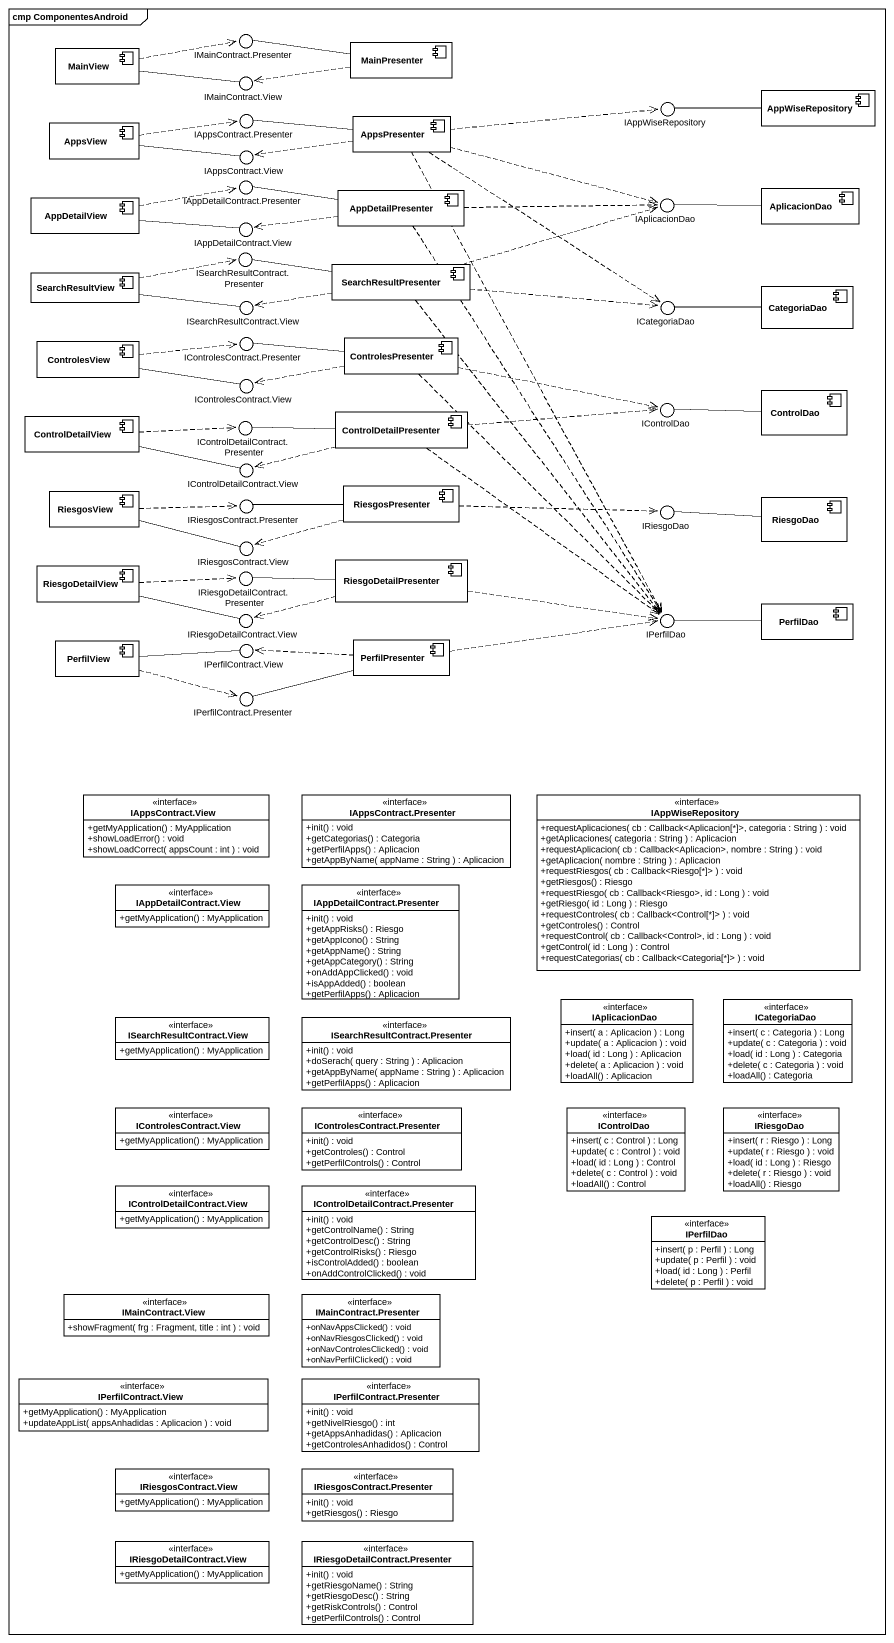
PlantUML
@startuml
mainframe cmp ComponentesAndroid
allowmixing
hide circle
hide empty members
skinparam classAttributeIconSize 0
() "IMainContract.Presenter" as IMainContract_Presenter
component MainPresenter
component MainView
() "IMainContract.View" as IMainContract_View
component AppsView
() "IAppsContract.Presenter" as IAppsContract_Presenter
component AppsPresenter
() IAppWiseRepository
component AppWiseRepository
() "IAppsContract.View" as IAppsContract_View
component AppDetailView
() "IAppDetailContract.Presenter" as IAppDetailContract_Presenter
component AppDetailPresenter
() IAplicacionDao
component AplicacionDao
() "IAppDetailContract.View" as IAppDetailContract_View
component SearchResultView
() "ISearchResultContract.Presenter" as ISearchResultContract
component SearchResultPresenter
() "ISearchResultContract.View" as ISearchResultContract_View
() ICategoriaDao
component CategoriaDao
component ControlesView
() "IControlesContract.Presenter" as IControlesContract_Presenter
component ControlesPresenter
() "IControlesContract.View" as IControlesContract_View
component ControlDao
component ControlDetailView
() "IControlDetailContract.Presenter" as IControlDetailContract
component ControlDetailPresenter
() IControlDao
() "IControlDetailContract.View" as IControlDetailContract_View
component RiesgosView
() "IRiesgosContract.Presenter" as IRiesgosContract_Presenter
component RiesgosPresenter
() IRiesgoDao
component RiesgoDao
() "IRiesgosContract.View" as IRiesgosContract_View
component RiesgoDetailView
() "IRiesgoDetailContract.Presenter" as IRiesgoDetailContract
component RiesgoDetailPresenter
() "IRiesgoDetailContract.View" as IRiesgoDetailContract_View
() IPerfilDao
component PerfilDao
component PerfilView
() "IPerfilContract.View" as IPerfilContract_View
component PerfilPresenter
() "IPerfilContract.Presenter" as IPerfilContract_Presenter
interface "IAppsContract.View" as IAppsContract_View_2 {
  +getMyApplication() : MyApplication
  +showLoadError() : void
  +showLoadCorrect( appsCount : int ) : void
}
interface "IAppsContract.Presenter" as IAppsContract_Presenter_2 {
  +init() : void
  +getCategorias() : Categoria
  +getPerfilApps() : Aplicacion
  +getAppByName( appName : String ) : Aplicacion
}
interface "IAppWiseRepository" as IAppWiseRepository_2 {
  +requestAplicaciones( cb : Callback<Aplicacion[*]>, categoria : String ) : void
  +getAplicaciones( categoria : String ) : Aplicacion
  +requestAplicacion( cb : Callback<Aplicacion>, nombre : String ) : void
  +getAplicacion( nombre : String ) : Aplicacion
  +requestRiesgos( cb : Callback<Riesgo[*]> ) : void
  +getRiesgos() : Riesgo
  +requestRiesgo( cb : Callback<Riesgo>, id : Long ) : void
  +getRiesgo( id : Long ) : Riesgo
  +requestControles( cb : Callback<Control[*]> ) : void
  +getControles() : Control
  +requestControl( cb : Callback<Control>, id : Long ) : void
  +getControl( id : Long ) : Control
  +requestCategorias( cb : Callback<Categoria[*]> ) : void
}
interface "IAppDetailContract.View" as IAppDetailContract_View_2 {
  +getMyApplication() : MyApplication
}
interface "IAppDetailContract.Presenter" as IAppDetailContract_Presenter_2 {
  +init() : void
  +getAppRisks() : Riesgo
  +getAppIcono() : String
  +getAppName() : String
  +getAppCategory() : String
  +onAddAppClicked() : void
  +isAppAdded() : boolean
  +getPerfilApps() : Aplicacion
}
interface "IAplicacionDao" as IAplicacionDao_2 {
  +insert( a : Aplicacion ) : Long
  +update( a : Aplicacion ) : void
  +load( id : Long ) : Aplicacion
  +delete( a : Aplicacion ) : void
  +loadAll() : Aplicacion
}
interface "ICategoriaDao" as ICategoriaDao_2 {
  +insert( c : Categoria ) : Long
  +update( c : Categoria ) : void
  +load( id : Long ) : Categoria
  +delete( c : Categoria ) : void
  +loadAll() : Categoria
}
interface "ISearchResultContract.View" as ISearchResultContract_View_2 {
  +getMyApplication() : MyApplication
}
interface "ISearchResultContract.Presenter" as ISearchResultContract_2 {
  +init() : void
  +doSerach( query : String ) : Aplicacion
  +getAppByName( appName : String ) : Aplicacion
  +getPerfilApps() : Aplicacion
}
interface "IControlesContract.View" as IControlesContract_View_2 {
  +getMyApplication() : MyApplication
}
interface "IControlesContract.Presenter" as IControlesContract_Presenter_2 {
  +init() : void
  +getControles() : Control
  +getPerfilControls() : Control
}
interface "IControlDao" as IControlDao_2 {
  +insert( c : Control ) : Long
  +update( c : Control ) : void
  +load( id : Long ) : Control
  +delete( c : Control ) : void
  +loadAll() : Control
}
interface "IRiesgoDao" as IRiesgoDao_2 {
  +insert( r : Riesgo ) : Long
  +update( r : Riesgo ) : void
  +load( id : Long ) : Riesgo
  +delete( r : Riesgo ) : void
  +loadAll() : Riesgo
}
interface "IControlDetailContract.View" as IControlDetailContract_View_2 {
  +getMyApplication() : MyApplication
}
interface "IControlDetailContract.Presenter" as IControlDetailContract_2 {
  +init() : void
  +getControlName() : String
  +getControlDesc() : String
  +getControlRisks() : Riesgo
  +isControlAdded() : boolean
  +onAddControlClicked() : void
}
interface "IPerfilDao" as IPerfilDao_2 {
  +insert( p : Perfil ) : Long
  +update( p : Perfil ) : void
  +load( id : Long ) : Perfil
  +delete( p : Perfil ) : void
}
interface "IMainContract.View" as IMainContract_View_2 {
  +showFragment( frg : Fragment, title : int ) : void
}
interface "IMainContract.Presenter" as IMainContract_Presenter_2 {
  +onNavAppsClicked() : void
  +onNavRiesgosClicked() : void
  +onNavControlesClicked() : void
  +onNavPerfilClicked() : void
}
interface "IPerfilContract.View" as IPerfilContract_View_2 {
  +getMyApplication() : MyApplication
  +updateAppList( appsAnhadidas : Aplicacion ) : void
}
interface "IPerfilContract.Presenter" as IPerfilContract_Presenter_2 {
  +init() : void
  +getNivelRiesgo() : int
  +getAppsAnhadidas() : Aplicacion
  +getControlesAnhadidos() : Control
}
interface "IRiesgosContract.View" as IRiesgosContract_View_2 {
  +getMyApplication() : MyApplication
}
interface "IRiesgosContract.Presenter" as IRiesgosContract_Presenter_2 {
  +init() : void
  +getRiesgos() : Riesgo
}
interface "IRiesgoDetailContract.View" as IRiesgoDetailContract_View_2 {
  +getMyApplication() : MyApplication
}
interface "IRiesgoDetailContract.Presenter" as IRiesgoDetailContract_2 {
  +init() : void
  +getRiesgoName() : String
  +getRiesgoDesc() : String
  +getRiskControls() : Control
  +getPerfilControls() : Control
}
MainPresenter -left- IMainContract_Presenter
MainPresenter .left.> IMainContract_View
MainView .right.> IMainContract_Presenter
MainView -right- IMainContract_View
AppsView .right.> IAppsContract_Presenter
AppsView -right- IAppsContract_View
AppsPresenter -left- IAppsContract_Presenter
AppsPresenter .right.> IAppWiseRepository
AppsPresenter .left.> IAppsContract_View
AppsPresenter .right.> IAplicacionDao
AppsPresenter ..> ICategoriaDao
AppsPresenter ..> IPerfilDao
AppWiseRepository -left- IAppWiseRepository
AppDetailView .right.> IAppDetailContract_Presenter
AppDetailView -right- IAppDetailContract_View
AppDetailPresenter -left- IAppDetailContract_Presenter
AppDetailPresenter .right.> IAplicacionDao
AppDetailPresenter .left.> IAppDetailContract_View
AppDetailPresenter ..> IPerfilDao
AplicacionDao -left- IAplicacionDao
SearchResultView .right.> ISearchResultContract
SearchResultView -right- ISearchResultContract_View
SearchResultPresenter .right.> IAplicacionDao
SearchResultPresenter -left- ISearchResultContract
SearchResultPresenter .left.> ISearchResultContract_View
SearchResultPresenter .right.> ICategoriaDao
SearchResultPresenter ..> IPerfilDao
CategoriaDao -left- ICategoriaDao
ControlesView .right.> IControlesContract_Presenter
ControlesView -right- IControlesContract_View
ControlesPresenter -left- IControlesContract_Presenter
ControlesPresenter .left.> IControlesContract_View
ControlesPresenter .right.> IControlDao
ControlesPresenter ..> IPerfilDao
ControlDao -left- IControlDao
ControlDetailView .right.> IControlDetailContract
ControlDetailView -right- IControlDetailContract_View
ControlDetailPresenter -left- IControlDetailContract
ControlDetailPresenter .right.> IControlDao
ControlDetailPresenter .left.> IControlDetailContract_View
ControlDetailPresenter ..> IPerfilDao
RiesgosView .right.> IRiesgosContract_Presenter
RiesgosView -right- IRiesgosContract_View
RiesgosPresenter -left- IRiesgosContract_Presenter
RiesgosPresenter .right.> IRiesgoDao
RiesgosPresenter .left.> IRiesgosContract_View
RiesgoDao -left- IRiesgoDao
RiesgoDetailView .right.> IRiesgoDetailContract
RiesgoDetailView -right- IRiesgoDetailContract_View
RiesgoDetailPresenter -left- IRiesgoDetailContract
RiesgoDetailPresenter .left.> IRiesgoDetailContract_View
RiesgoDetailPresenter .right.> IPerfilDao
PerfilDao -left- IPerfilDao
PerfilView -right- IPerfilContract_View
PerfilView .right.> IPerfilContract_Presenter
PerfilPresenter .right.> IPerfilDao
PerfilPresenter .left.> IPerfilContract_View
PerfilPresenter -left- IPerfilContract_Presenter
@enduml
